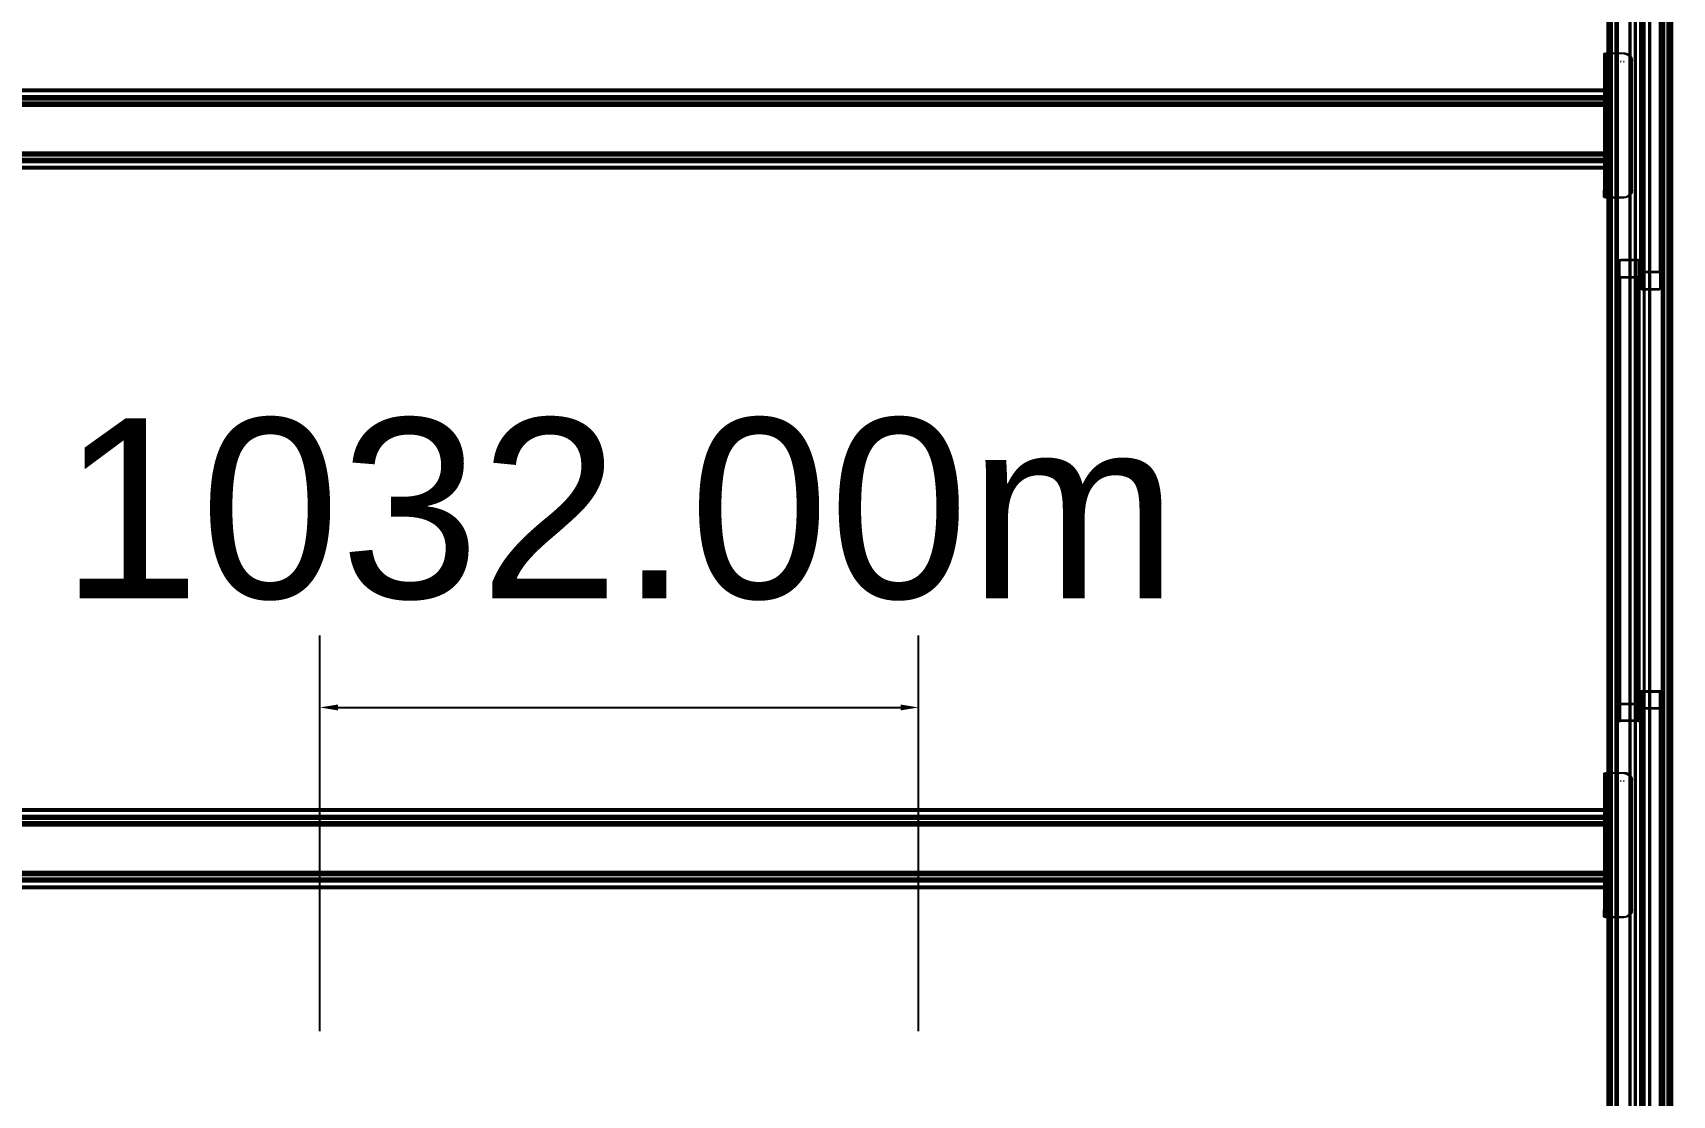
# Model space of a CAD drawing. Header units: inches. Extents: x -13 to 423, y -240 to 292.
# Drawn here: x 14.01 to 36.8, y -191.33 to -176.57 of the extents above; entities that cross this region are included whole.
import ezdxf

# ---------------------------------------------------------------- set-up
doc = ezdxf.new("R2010")
doc.units = ezdxf.units.IN
doc.header["$LTSCALE"] = 15
doc.header["$MEASUREMENT"] = 0
doc.styles.get("Standard").update_dxf_attribs({"font": 'arial.ttf'})
doc.dimstyles.new('SIDE_VIEW_DIMSTYLE', dxfattribs={"dimtxt": 2.5, "dimasz": 2.5, "dimexe": 1, "dimexo": 0.5, "dimgap": 0.5, "dimtad": 1, "dimcen": 2.5, "dimazin": 3, "dimtfac": 1, "dimtmove": 0, "dimatfit": 3})

# ---------------------------------------------------------------- blocks, each defined once
blk = doc.blocks.new('FRONT_VIEW_BLOCK')
at = {"layer": 'OUTLINES', "color": 5}
for p, q in [((3.5896, 4.7451), (3.5896, -0.1549)), ((3.5897, 4.7456), (3.5897, -0.1544)), ((3.5897, -0.1549), (3.5897, 4.7451)), ((3.59, 4.7456), (3.59, -0.1544)), ((3.59, 4.7451), (3.59, -0.1549)), ((3.5902, -0.1544), (3.5902, 4.7456)), ((3.5902, 4.7451), (3.5902, -0.1549)), ((3.5912, 4.7456), (3.5912, -0.1544)), ((3.5912, 4.7451), (3.5912, -0.1549)), ((3.5913, -0.1544), (3.5913, 4.7456)), ((3.5913, 4.7451), (3.5913, -0.1549)), ((3.5914, -0.1544), (3.5914, 4.7456)), ((3.5914, -0.1549), (3.5914, 4.7451)), ((3.5915, 4.7456), (3.5915, -0.1544)), ((3.5915, -0.1549), (3.5915, 4.7451)), ((3.592, -0.1544), (3.592, 4.7456)), ((3.592, -0.1549), (3.592, 4.7451)), ((3.5928, 4.7456), (3.5928, -0.1544)), ((3.5928, -0.1549), (3.5928, 4.7451)), ((3.5959, 4.7456), (3.5959, -0.1544)), ((3.5959, -0.1549), (3.5959, 4.7451)), ((3.6008, -0.1544), (3.6008, 4.7456)), ((3.6008, 4.7451), (3.6008, -0.1549)), ((3.6016, 4.7456), (3.6016, -0.1544)), ((3.6016, 4.7451), (3.6016, -0.1549)), ((3.6021, 4.7456), (3.6021, -0.1544)), ((3.6021, -0.1549), (3.6021, 4.7451)), ((3.6022, 4.7456), (3.6022, -0.1544)), ((3.6022, 4.7451), (3.6022, -0.1549)), ((3.6023, -0.1544), (3.6023, 4.7456)), ((3.6023, 4.7451), (3.6023, -0.1549)), ((3.6024, -0.1544), (3.6024, 4.7456)), ((3.6024, -0.1549), (3.6024, 4.7451)), ((3.6034, -0.1544), (3.6034, 4.7456)), ((3.6034, 4.7451), (3.6034, -0.1549)), ((3.6036, -0.1544), (3.6036, 4.7456)), ((3.6036, -0.1549), (3.6036, 4.7451)), ((3.6039, 4.7456), (3.6039, -0.1544)), ((3.6039, -0.1549), (3.6039, 4.7451)), ((3.604, -0.1549), (3.604, 4.7451)), ((3.6204, 4.7456), (3.6204, -0.1544)), ((3.6204, -0.1549), (3.6204, 4.7451)), ((3.6208, -0.1544), (3.6208, 4.7456)), ((3.6208, 4.7451), (3.6208, -0.1549)), ((3.6216, 4.7456), (3.6216, -0.1544)), ((3.6216, -0.1549), (3.6216, 4.7451)), ((3.6278, 4.7456), (3.6278, -0.1544)), ((3.6278, -0.1549), (3.6278, 4.7451)), ((3.6286, -0.1544), (3.6286, 4.7456)), ((3.6286, 4.7451), (3.6286, -0.1549)), ((3.629, 4.7456), (3.629, -0.1544)), ((3.629, -0.1549), (3.629, 4.7451)), ((3.6401, -0.1544), (3.6401, 4.7456)), ((3.6401, 4.7451), (3.6401, -0.1549)), ((3.6405, 4.7456), (3.6405, -0.1544)), ((3.6405, -0.1549), (3.6405, 4.7451)), ((3.6413, -0.1544), (3.6413, 4.7456)), ((3.6413, 4.7451), (3.6413, -0.1549)), ((3.6475, -0.1544), (3.6475, 4.7456)), ((3.6475, 4.7451), (3.6475, -0.1549)), ((3.6483, 4.7456), (3.6483, -0.1544)), ((3.6483, -0.1549), (3.6483, 4.7451)), ((3.6484, 4.7456), (3.6484, -0.1544)), ((3.6484, -0.1549), (3.6484, 4.7451)), ((3.6488, -0.1544), (3.6488, 4.7456)), ((3.6488, 4.7451), (3.6488, -0.1549)), ((3.6651, -0.1544), (3.6651, 4.7456)), ((3.6653, -0.1544), (3.6653, 4.7456)), ((3.6653, 4.7451), (3.6653, -0.1549)), ((3.6655, -0.1544), (3.6655, 4.7456)), ((3.6655, -0.1549), (3.6655, 4.7451)), ((3.6658, 4.7456), (3.6658, -0.1544)), ((3.6658, -0.1549), (3.6658, 4.7451)), ((3.6667, -0.1544), (3.6667, 4.7456)), ((3.6667, -0.1549), (3.6667, 4.7451)), ((3.6668, 4.7456), (3.6668, -0.1544)), ((3.6668, -0.1549), (3.6668, 4.7451)), ((3.6669, 4.7456), (3.6669, -0.1544)), ((3.6669, 4.7451), (3.6669, -0.1549)), ((3.667, -0.1544), (3.667, 4.7456)), ((3.667, 4.7451), (3.667, -0.1549)), ((3.6675, 4.7456), (3.6675, -0.1544)), ((3.6675, 4.7451), (3.6675, -0.1549)), ((3.6683, 4.7456), (3.6683, -0.1544)), ((3.6683, -0.1549), (3.6683, 4.7451)), ((3.6732, -0.1544), (3.6732, 4.7456)), ((3.6732, 4.7451), (3.6732, -0.1549)), ((3.6764, -0.1544), (3.6764, 4.7456)), ((3.6764, 4.7451), (3.6764, -0.1549)), ((3.6772, -0.1544), (3.6772, 4.7456)), ((3.6772, -0.1549), (3.6772, 4.7451)), ((3.6777, -0.1544), (3.6777, 4.7456)), ((3.6777, 4.7451), (3.6777, -0.1549)), ((3.6778, -0.1544), (3.6778, 4.7456)), ((3.6778, -0.1549), (3.6778, 4.7451)), ((3.6779, 4.7456), (3.6779, -0.1544)), ((3.6779, -0.1549), (3.6779, 4.7451)), ((3.678, 4.7456), (3.678, -0.1544)), ((3.678, 4.7451), (3.678, -0.1549)), ((3.6789, 4.7456), (3.6789, -0.1544)), ((3.6789, -0.1549), (3.6789, 4.7451)), ((3.6791, 4.7456), (3.6791, -0.1544)), ((3.6791, 4.7451), (3.6791, -0.1549)), ((3.6794, -0.1544), (3.6794, 4.7456)), ((3.6794, 4.7451), (3.6794, -0.1549)), ((3.6796, 4.7456), (3.6796, -0.1544)), ((3.6351, 3.0099), (3.6351, 3.6273)), ((3.6361, 3.0108), (3.6361, 3.6281)), ((3.6363, 3.6267), (3.6363, 3.0094)), ((3.6368, 3.6271), (3.6368, 3.0098)), ((3.6375, 3.0111), (3.6375, 3.6284)), ((3.6375, 3.0099), (3.6375, 3.6273)), ((3.6619, 3.6284), (3.6619, 3.0111)), ((3.6619, 3.6273), (3.6619, 3.0099)), ((3.6626, 3.6271), (3.6626, 3.0098)), ((3.6631, 3.6267), (3.6631, 3.0094)), ((3.6633, 3.0108), (3.6633, 3.6281)), ((3.6633, 3.0088), (3.6633, 3.6261)), ((3.6633, 3.0061), (3.6633, 3.6235)), ((3.6643, 3.0099), (3.6643, 3.6273)), ((3.6647, 3.0088), (3.6647, 3.6261)), ((3.6647, 3.6235), (3.6647, 3.0061)), ((3.6351, 2.9874), (3.6351, 3.6047)), ((3.6361, 2.9866), (3.6361, 3.6039)), ((3.6363, 3.6053), (3.6363, 2.988)), ((3.6368, 3.6049), (3.6368, 2.9876)), ((3.6626, 3.6049), (3.6626, 2.9876)), ((3.6631, 3.6053), (3.6631, 2.988)), ((3.6633, 2.9912), (3.6633, 3.6086)), ((3.6633, 3.6059), (3.6633, 2.9886)), ((3.6633, 2.9866), (3.6633, 3.6039)), ((3.6643, 2.9874), (3.6643, 3.6047)), ((3.6647, 2.9912), (3.6647, 3.6086)), ((3.6647, 3.6059), (3.6647, 2.9886)), ((3.5882, 3.3139), (3.5847, 3.3139)), ((3.5847, 3.3139), (3.5847, 3.3129)), ((3.5847, 3.3129), (3.5847, 3.3114)), ((3.5847, 3.3114), (3.5847, 3.3093)), ((3.5882, 3.3093), (3.5847, 3.3093)), ((3.5847, 3.3093), (3.5847, 3.3069)), ((3.5847, 3.3069), (3.5847, 3.3043)), ((3.5847, 3.3043), (3.5847, 3.1243)), ((3.5851, 3.1143), (3.5851, 3.3143)), ((3.5851, 3.3143), (3.5862, 3.3143)), ((3.5862, 3.1143), (3.5862, 3.3143)), ((3.5862, 3.3143), (3.5878, 3.3143)), ((3.5863, 3.3139), (3.5898, 3.3139)), ((3.5863, 3.3129), (3.5863, 3.3139)), ((3.5863, 3.3114), (3.5863, 3.3129)), ((3.5863, 3.3093), (3.5863, 3.3114)), ((3.5863, 3.3093), (3.5898, 3.3093)), ((3.5863, 3.3069), (3.5863, 3.3093)), ((3.5863, 3.3043), (3.5863, 3.3069)), ((3.5863, 3.3043), (3.5863, 3.1243)), ((3.5867, 3.3143), (3.5867, 3.1143)), ((3.5877, 3.3143), (3.5867, 3.3143)), ((3.5877, 3.3143), (3.5877, 3.1143)), ((3.5894, 3.3143), (3.5877, 3.3143)), ((3.5878, 3.1143), (3.5878, 3.3143)), ((3.5878, 3.3143), (3.5899, 3.3143)), ((3.5882, 3.3139), (3.5882, 3.3129)), ((3.5882, 3.3129), (3.5882, 3.3114)), ((3.5882, 3.3114), (3.5882, 3.3093)), ((3.5882, 3.3093), (3.5882, 3.3069)), ((3.5882, 3.3069), (3.5882, 3.3043)), ((3.5882, 3.3043), (3.5882, 3.1243)), ((3.5885, 3.3143), (3.5885, 3.1143)), ((3.5894, 3.3143), (3.5885, 3.3143)), ((3.5894, 3.3143), (3.5894, 3.1143)), ((3.5915, 3.3143), (3.5894, 3.3143)), ((3.5907, 3.3143), (3.5894, 3.3143)), ((3.5898, 3.3129), (3.5898, 3.3139)), ((3.5898, 3.3114), (3.5898, 3.3129)), ((3.5898, 3.3093), (3.5898, 3.3114)), ((3.5898, 3.3069), (3.5898, 3.3093)), ((3.5898, 3.3043), (3.5898, 3.3069)), ((3.5898, 3.1243), (3.5898, 3.3043)), ((3.5899, 3.1143), (3.5899, 3.3143)), ((3.5899, 3.3143), (3.5922, 3.3143)), ((3.5901, 3.1143), (3.5901, 3.3143)), ((3.5901, 3.3143), (3.591, 3.3143)), ((3.5907, 3.3143), (3.5907, 3.1143)), ((3.5922, 3.3143), (3.5907, 3.3143)), ((3.591, 3.1143), (3.591, 3.3143)), ((3.591, 3.3143), (3.5923, 3.3143)), ((3.5915, 3.3143), (3.5915, 3.1143)), ((3.5938, 3.3143), (3.5915, 3.3143)), ((3.6122, 3.3143), (3.5922, 3.3143)), ((3.5923, 3.1143), (3.5923, 3.3143)), ((3.5923, 3.3143), (3.5938, 3.3143)), ((3.6138, 3.3143), (3.5938, 3.3143)), ((3.6122, 3.3143), (3.6148, 3.3139)), ((3.6159, 3.314), (3.6138, 3.3143)), ((3.6138, 3.3143), (3.6164, 3.3139)), ((3.6148, 3.3139), (3.6172, 3.3129)), ((3.618, 3.3134), (3.6159, 3.314)), ((3.6164, 3.3139), (3.6188, 3.3129)), ((3.6172, 3.3129), (3.6193, 3.3114)), ((3.6199, 3.3122), (3.618, 3.3134)), ((3.6188, 3.3129), (3.6209, 3.3114)), ((3.6193, 3.3114), (3.6209, 3.3093)), ((3.6214, 3.3107), (3.6199, 3.3122)), ((3.6209, 3.3114), (3.6224, 3.3093)), ((3.6209, 3.3093), (3.6219, 3.3069)), ((3.6225, 3.3091), (3.6216, 3.3105)), ((3.6219, 3.3069), (3.6222, 3.3043)), ((3.6222, 3.1243), (3.6222, 3.3043)), ((3.6224, 3.3093), (3.6234, 3.3069)), ((3.6232, 3.3076), (3.6225, 3.3091)), ((3.6236, 3.306), (3.6232, 3.3076)), ((3.6234, 3.3069), (3.6238, 3.3043)), ((3.6238, 3.3043), (3.6236, 3.306)), ((3.6238, 3.1243), (3.6238, 3.3043)), ((3.6078, 3.3035), (3.6088, 3.3034)), ((3.6128, 3.3029), (3.6118, 3.3029)), ((3.5847, 3.2643), (-0.4153, 3.2643)), ((3.5847, 3.264), (-0.4153, 3.264)), ((3.5847, 3.2631), (-0.4153, 3.2631)), ((-0.4153, 3.2629), (3.5847, 3.2629)), ((-0.4153, 3.2625), (3.5847, 3.2625)), ((-0.4153, 3.2619), (3.5847, 3.2619)), ((-0.4137, 3.2643), (3.5863, 3.2643)), ((-0.4137, 3.264), (3.5863, 3.264)), ((-0.4137, 3.2631), (3.5863, 3.2631)), ((3.5863, 3.2629), (-0.4137, 3.2629)), ((3.5863, 3.2625), (-0.4137, 3.2625)), ((3.5863, 3.2619), (-0.4137, 3.2619)), ((3.5847, 3.2631), (3.5847, 3.264)), ((3.5847, 3.2619), (3.5847, 3.2631)), ((3.5847, 3.2619), (3.5847, 3.2625)), ((3.5847, 3.2619), (3.5847, 3.2554)), ((3.5863, 3.264), (3.5863, 3.2631)), ((3.5863, 3.2631), (3.5863, 3.2619)), ((3.5863, 3.2625), (3.5863, 3.2619)), ((3.5863, 3.2619), (3.5863, 3.2554)), ((3.5847, 3.2551), (-0.4153, 3.2551)), ((-0.4153, 3.2547), (3.5847, 3.2547)), ((3.5847, 3.2541), (-0.4153, 3.2541)), ((-0.4153, 3.2515), (3.5847, 3.2515)), ((3.5847, 3.2509), (-0.4153, 3.2509)), ((-0.4153, 3.2506), (3.5847, 3.2506)), ((-0.4153, 3.2461), (3.5847, 3.2461)), ((3.5847, 3.2458), (-0.4153, 3.2458)), ((-0.4153, 3.2451), (3.5847, 3.2451)), ((3.5847, 3.2426), (-0.4153, 3.2426)), ((-0.4153, 3.242), (3.5847, 3.242)), ((-0.4153, 3.2419), (3.5847, 3.2419)), ((3.5847, 3.2416), (-0.4153, 3.2416)), ((-0.4137, 3.2551), (3.5863, 3.2551)), ((3.5863, 3.2547), (-0.4137, 3.2547)), ((-0.4137, 3.2541), (3.5863, 3.2541)), ((3.5863, 3.2515), (-0.4137, 3.2515)), ((-0.4137, 3.2509), (3.5863, 3.2509)), ((3.5863, 3.2506), (-0.4137, 3.2506)), ((3.5863, 3.2461), (-0.4137, 3.2461)), ((-0.4137, 3.2458), (3.5863, 3.2458)), ((3.5863, 3.2451), (-0.4137, 3.2451)), ((-0.4137, 3.2426), (3.5863, 3.2426)), ((3.5863, 3.242), (-0.4137, 3.242)), ((3.5863, 3.2419), (-0.4137, 3.2419)), ((-0.4137, 3.2416), (3.5863, 3.2416)), ((3.5847, 3.2547), (3.5847, 3.2554)), ((3.5847, 3.2541), (3.5847, 3.2547)), ((3.5847, 3.2545), (3.5847, 3.2521)), ((3.5847, 3.2536), (3.5847, 3.2541)), ((3.5847, 3.2536), (3.5847, 3.2511)), ((3.5847, 3.2515), (3.5847, 3.2521)), ((3.5847, 3.2509), (3.5847, 3.2515)), ((3.5847, 3.2502), (3.5847, 3.2509)), ((3.5847, 3.2502), (3.5847, 3.2465)), ((3.5847, 3.2465), (3.5847, 3.2458)), ((3.5847, 3.2458), (3.5847, 3.2451)), ((3.5847, 3.2455), (3.5847, 3.2431)), ((3.5847, 3.2422), (3.5847, 3.2446)), ((3.5847, 3.2431), (3.5847, 3.2426)), ((3.5847, 3.2426), (3.5847, 3.242)), ((3.5847, 3.242), (3.5847, 3.2413)), ((3.5847, 3.2413), (3.5847, 3.1773)), ((3.5863, 3.2554), (3.5863, 3.2547)), ((3.5863, 3.2547), (3.5863, 3.2541)), ((3.5863, 3.2545), (3.5863, 3.2521)), ((3.5863, 3.2541), (3.5863, 3.2536)), ((3.5863, 3.2511), (3.5863, 3.2536)), ((3.5863, 3.2521), (3.5863, 3.2515)), ((3.5863, 3.2515), (3.5863, 3.2509)), ((3.5863, 3.2509), (3.5863, 3.2502)), ((3.5863, 3.2502), (3.5863, 3.2465)), ((3.5863, 3.2458), (3.5863, 3.2465)), ((3.5863, 3.2451), (3.5863, 3.2458)), ((3.5863, 3.2455), (3.5863, 3.2431)), ((3.5863, 3.2446), (3.5863, 3.2422)), ((3.5863, 3.2426), (3.5863, 3.2431)), ((3.5863, 3.242), (3.5863, 3.2426)), ((3.5863, 3.2413), (3.5863, 3.242)), ((3.5863, 3.2413), (3.5863, 3.1773)), ((3.5847, 3.1769), (-0.4153, 3.1769)), ((-0.4153, 3.1766), (3.5847, 3.1766)), ((3.5847, 3.176), (-0.4153, 3.176)), ((3.5847, 3.1734), (-0.4153, 3.1734)), ((-0.4153, 3.1728), (3.5847, 3.1728)), ((3.5847, 3.1724), (-0.4153, 3.1724)), ((-0.4153, 3.168), (3.5847, 3.168)), ((3.5847, 3.1677), (-0.4153, 3.1677)), ((-0.4137, 3.1769), (3.5863, 3.1769)), ((3.5863, 3.1766), (-0.4137, 3.1766)), ((-0.4137, 3.176), (3.5863, 3.176)), ((-0.4137, 3.1734), (3.5863, 3.1734)), ((3.5863, 3.1728), (-0.4137, 3.1728)), ((-0.4137, 3.1724), (3.5863, 3.1724)), ((3.5863, 3.168), (-0.4137, 3.168)), ((-0.4137, 3.1677), (3.5863, 3.1677)), ((3.5847, 3.1766), (3.5847, 3.1773)), ((3.5847, 3.176), (3.5847, 3.1766)), ((3.5847, 3.1764), (3.5847, 3.1739)), ((3.5847, 3.1754), (3.5847, 3.176)), ((3.5847, 3.1754), (3.5847, 3.173)), ((3.5847, 3.1739), (3.5847, 3.1734)), ((3.5847, 3.1734), (3.5847, 3.1728)), ((3.5847, 3.1728), (3.5847, 3.1721)), ((3.5847, 3.1721), (3.5847, 3.1683)), ((3.5847, 3.1683), (3.5847, 3.1677)), ((3.5847, 3.1677), (3.5847, 3.167)), ((3.5847, 3.1674), (3.5847, 3.165)), ((3.5863, 3.1773), (3.5863, 3.1766)), ((3.5863, 3.1766), (3.5863, 3.176)), ((3.5863, 3.1764), (3.5863, 3.1739)), ((3.5863, 3.176), (3.5863, 3.1754)), ((3.5863, 3.173), (3.5863, 3.1754)), ((3.5863, 3.1734), (3.5863, 3.1739)), ((3.5863, 3.1728), (3.5863, 3.1734)), ((3.5863, 3.1721), (3.5863, 3.1728)), ((3.5863, 3.1721), (3.5863, 3.1683)), ((3.5863, 3.1677), (3.5863, 3.1683)), ((3.5863, 3.167), (3.5863, 3.1677)), ((3.5863, 3.1674), (3.5863, 3.165)), ((-0.4153, 3.167), (3.5847, 3.167)), ((-0.4153, 3.1645), (3.5847, 3.1645)), ((3.5847, 3.1639), (-0.4153, 3.1639)), ((3.5847, 3.1638), (-0.4153, 3.1638)), ((-0.4153, 3.1635), (3.5847, 3.1635)), ((3.5847, 3.1567), (-0.4153, 3.1567)), ((3.5847, 3.1561), (-0.4153, 3.1561)), ((3.5847, 3.1556), (-0.4153, 3.1556)), ((-0.4153, 3.1555), (3.5847, 3.1555)), ((-0.4153, 3.1546), (3.5847, 3.1546)), ((3.5863, 3.167), (-0.4137, 3.167)), ((3.5863, 3.1645), (-0.4137, 3.1645)), ((-0.4137, 3.1639), (3.5863, 3.1639)), ((-0.4137, 3.1638), (3.5863, 3.1638)), ((3.5863, 3.1635), (-0.4137, 3.1635)), ((-0.4137, 3.1567), (3.5863, 3.1567)), ((-0.4137, 3.1561), (3.5863, 3.1561)), ((-0.4137, 3.1556), (3.5863, 3.1556)), ((3.5863, 3.1555), (-0.4137, 3.1555)), ((3.5863, 3.1546), (-0.4137, 3.1546)), ((3.5847, 3.1641), (3.5847, 3.1665)), ((3.5847, 3.1645), (3.5847, 3.165)), ((3.5847, 3.1639), (3.5847, 3.1645)), ((3.5847, 3.1632), (3.5847, 3.1639)), ((3.5847, 3.1632), (3.5847, 3.1567)), ((3.5847, 3.1567), (3.5847, 3.1555)), ((3.5847, 3.1567), (3.5847, 3.1561)), ((3.5847, 3.1555), (3.5847, 3.1546)), ((3.5863, 3.1665), (3.5863, 3.1641)), ((3.5863, 3.165), (3.5863, 3.1645)), ((3.5863, 3.1645), (3.5863, 3.1639)), ((3.5863, 3.1639), (3.5863, 3.1632)), ((3.5863, 3.1632), (3.5863, 3.1567)), ((3.5863, 3.1555), (3.5863, 3.1567)), ((3.5863, 3.1561), (3.5863, 3.1567)), ((3.5863, 3.1546), (3.5863, 3.1555)), ((3.5847, 3.1217), (3.5847, 3.1243)), ((3.5863, 3.1243), (3.5863, 3.1217)), ((3.5882, 3.1243), (3.5882, 3.1217)), ((3.5898, 3.1217), (3.5898, 3.1243)), ((3.6219, 3.1217), (3.6222, 3.1243)), ((3.6238, 3.1243), (3.6234, 3.1217)), ((3.5847, 3.1193), (3.5847, 3.1217)), ((3.5847, 3.1193), (3.5882, 3.1193)), ((3.5847, 3.1172), (3.5847, 3.1193)), ((3.5847, 3.1156), (3.5847, 3.1172)), ((3.5847, 3.1146), (3.5847, 3.1156)), ((3.5847, 3.1146), (3.5882, 3.1146)), ((3.5862, 3.1143), (3.5851, 3.1143)), ((3.5878, 3.1143), (3.5862, 3.1143)), ((3.5863, 3.1217), (3.5863, 3.1193)), ((3.5898, 3.1193), (3.5863, 3.1193)), ((3.5863, 3.1193), (3.5863, 3.1172)), ((3.5863, 3.1172), (3.5863, 3.1156)), ((3.5863, 3.1156), (3.5863, 3.1146)), ((3.5898, 3.1146), (3.5863, 3.1146)), ((3.5867, 3.1143), (3.5877, 3.1143)), ((3.5877, 3.1143), (3.5894, 3.1143)), ((3.5899, 3.1143), (3.5878, 3.1143)), ((3.5882, 3.1217), (3.5882, 3.1193)), ((3.5882, 3.1193), (3.5882, 3.1172)), ((3.5882, 3.1172), (3.5882, 3.1156)), ((3.5882, 3.1156), (3.5882, 3.1146)), ((3.5885, 3.1143), (3.5894, 3.1143)), ((3.5894, 3.1143), (3.5915, 3.1143)), ((3.5894, 3.1143), (3.5907, 3.1143)), ((3.5898, 3.1193), (3.5898, 3.1217)), ((3.5898, 3.1172), (3.5898, 3.1193)), ((3.5898, 3.1156), (3.5898, 3.1172)), ((3.5898, 3.1146), (3.5898, 3.1156)), ((3.5922, 3.1143), (3.5899, 3.1143)), ((3.591, 3.1143), (3.5901, 3.1143)), ((3.5907, 3.1143), (3.5922, 3.1143)), ((3.5923, 3.1143), (3.591, 3.1143)), ((3.5915, 3.1143), (3.5938, 3.1143)), ((3.5922, 3.1143), (3.6122, 3.1143)), ((3.5938, 3.1143), (3.5923, 3.1143)), ((3.6138, 3.1143), (3.5938, 3.1143)), ((3.6122, 3.1143), (3.6148, 3.1146)), ((3.6164, 3.1146), (3.6138, 3.1143)), ((3.6148, 3.1146), (3.6172, 3.1156)), ((3.6188, 3.1156), (3.6164, 3.1146)), ((3.6172, 3.1156), (3.6193, 3.1172)), ((3.6209, 3.1172), (3.6188, 3.1156)), ((3.6193, 3.1172), (3.6209, 3.1193)), ((3.6209, 3.1193), (3.6219, 3.1217)), ((3.6224, 3.1193), (3.6209, 3.1172)), ((3.6234, 3.1217), (3.6224, 3.1193)), ((3.6047, 3.0255), (3.6051, 3.0266)), ((3.6047, 3.0255), (3.6047, 3.0228)), ((3.6047, 2.4088), (3.6047, 3.0255)), ((3.6047, 3.0228), (3.6047, 2.4061)), ((3.6061, 3.0228), (3.6047, 3.0228)), ((3.6047, 3.0079), (3.6047, 3.0053)), ((3.6047, 2.3912), (3.6047, 3.0079)), ((3.6047, 3.0079), (3.6061, 3.0079)), ((3.6051, 3.0266), (3.6061, 3.0275)), ((3.6051, 3.0266), (3.6051, 2.41)), ((3.6061, 3.0275), (3.6075, 3.0278)), ((3.6061, 3.0275), (3.6061, 2.4108)), ((3.6061, 3.0255), (3.6063, 3.0261)), ((3.6061, 2.4088), (3.6061, 3.0255)), ((3.6061, 3.0255), (3.6061, 3.0228)), ((3.6061, 3.0228), (3.6061, 2.4061)), ((3.6061, 3.0079), (3.6061, 3.0053)), ((3.6061, 3.0079), (3.6061, 2.3912)), ((3.6063, 3.0261), (3.6068, 3.0265)), ((3.6063, 2.4094), (3.6063, 3.0261)), ((3.6068, 3.0265), (3.6075, 3.0266)), ((3.6068, 2.4098), (3.6068, 3.0265)), ((3.6319, 3.0278), (3.6075, 3.0278)), ((3.6319, 3.0266), (3.6075, 3.0266)), ((3.6319, 3.0278), (3.6333, 3.0275)), ((3.6319, 3.0266), (3.6326, 3.0265)), ((3.6326, 2.4098), (3.6326, 3.0265)), ((3.6326, 3.0265), (3.6331, 3.0261)), ((3.6331, 2.4094), (3.6331, 3.0261)), ((3.6331, 3.0261), (3.6333, 3.0255)), ((3.6333, 3.0275), (3.6343, 3.0266)), ((3.6333, 3.0275), (3.6333, 2.4108)), ((3.6333, 3.0053), (3.6333, 3.0255)), ((3.6333, 3.0124), (3.6347, 3.0124)), ((3.6333, 3.0115), (3.6333, 3.0124)), ((3.6333, 3.0124), (3.6333, 3.0108)), ((3.6333, 3.0115), (3.6347, 3.0115)), ((3.6333, 3.0085), (3.6333, 3.0115)), ((3.6333, 3.0108), (3.6347, 3.0108)), ((3.6333, 3.0108), (3.6333, 3.0074)), ((3.6347, 3.0085), (3.6333, 3.0085)), ((3.6333, 3.0047), (3.6333, 3.0085)), ((3.6343, 3.0266), (3.6347, 3.0255)), ((3.6343, 3.0266), (3.6343, 2.41)), ((3.6347, 3.0053), (3.6347, 3.0255)), ((3.6361, 3.0124), (3.6347, 3.0124)), ((3.6347, 3.0124), (3.6347, 3.0103)), ((3.6347, 3.0124), (3.6347, 3.0115)), ((3.6347, 3.0108), (3.6347, 3.0124)), ((3.6361, 3.012), (3.6347, 3.012)), ((3.6347, 3.0093), (3.6347, 3.012)), ((3.6347, 3.0115), (3.6347, 3.0085)), ((3.6347, 3.0074), (3.6347, 3.0108)), ((3.6361, 3.0103), (3.6347, 3.0103)), ((3.6347, 3.0103), (3.6347, 3.0067)), ((3.6347, 3.0088), (3.6351, 3.0099)), ((3.6361, 3.0093), (3.6347, 3.0093)), ((3.6347, 3.0056), (3.6347, 3.0093)), ((3.6347, 3.0088), (3.6347, 2.9886)), ((3.6347, 3.0085), (3.6347, 3.0047)), ((3.6351, 3.0099), (3.6361, 3.0108)), ((3.6361, 3.0103), (3.6361, 3.0124)), ((3.6361, 3.012), (3.6361, 3.0093)), ((3.6361, 3.0108), (3.6375, 3.0111)), ((3.6361, 3.0067), (3.6361, 3.0103)), ((3.6361, 3.0088), (3.6363, 3.0094)), ((3.6361, 3.0093), (3.6361, 3.0056)), ((3.6361, 3.0088), (3.6361, 2.9886)), ((3.6363, 3.0094), (3.6368, 3.0098)), ((3.6368, 3.0098), (3.6375, 3.0099)), ((3.6619, 3.0111), (3.6375, 3.0111)), ((3.6619, 3.0099), (3.6375, 3.0099)), ((3.6619, 3.0111), (3.6633, 3.0108)), ((3.6619, 3.0099), (3.6626, 3.0098)), ((3.6626, 3.0098), (3.6631, 3.0094)), ((3.6631, 3.0094), (3.6633, 3.0088)), ((3.6633, 3.0108), (3.6643, 3.0099)), ((3.6633, 3.0061), (3.6633, 3.0088)), ((3.6643, 3.0099), (3.6647, 3.0088)), ((3.6647, 3.0061), (3.6647, 3.0088)), ((3.6047, 3.0053), (3.6047, 2.3886)), ((3.6051, 3.0041), (3.6047, 3.0053)), ((3.6051, 3.0041), (3.6051, 2.3874)), ((3.6061, 3.0032), (3.6051, 3.0041)), ((3.6063, 3.0047), (3.6061, 3.0053)), ((3.6061, 3.0053), (3.6061, 2.3886)), ((3.6061, 3.0032), (3.6061, 2.3866)), ((3.6075, 3.0029), (3.6061, 3.0032)), ((3.6063, 2.388), (3.6063, 3.0047)), ((3.6068, 3.0042), (3.6063, 3.0047)), ((3.6068, 2.3876), (3.6068, 3.0042)), ((3.6075, 3.0041), (3.6068, 3.0042)), ((3.6075, 2.3874), (3.6075, 3.0041)), ((3.6075, 3.0041), (3.6319, 3.0041)), ((3.6075, 2.3863), (3.6075, 3.0029)), ((3.6075, 3.0029), (3.6319, 3.0029)), ((3.6326, 3.0042), (3.6319, 3.0041)), ((3.6319, 3.0041), (3.6319, 2.3874)), ((3.6333, 3.0032), (3.6319, 3.0029)), ((3.6319, 3.0029), (3.6319, 2.3863)), ((3.6331, 3.0047), (3.6326, 3.0042)), ((3.6326, 2.3876), (3.6326, 3.0042)), ((3.6333, 3.0053), (3.6331, 3.0047)), ((3.6331, 2.388), (3.6331, 3.0047)), ((3.6333, 3.0074), (3.6347, 3.0074)), ((3.6333, 3.0074), (3.6333, 3.0037)), ((3.6333, 3.0047), (3.6347, 3.0047)), ((3.6333, 3.002), (3.6333, 3.0047)), ((3.6343, 3.0041), (3.6333, 3.0032)), ((3.6333, 3.0037), (3.6347, 3.0037)), ((3.6333, 3.0037), (3.6333, 3.0016)), ((3.6333, 3.0032), (3.6333, 2.3866)), ((3.6333, 3.002), (3.6347, 3.002)), ((3.6333, 3.0016), (3.6347, 3.0016)), ((3.6347, 3.0053), (3.6343, 3.0041)), ((3.6343, 3.0041), (3.6343, 2.3874)), ((3.6347, 3.0037), (3.6347, 3.0074)), ((3.6361, 3.0067), (3.6347, 3.0067)), ((3.6347, 3.0067), (3.6347, 3.0033)), ((3.6347, 3.0056), (3.6361, 3.0056)), ((3.6347, 3.0025), (3.6347, 3.0056)), ((3.6347, 3.0047), (3.6347, 3.002)), ((3.6347, 3.0016), (3.6347, 3.0037)), ((3.6361, 3.0033), (3.6347, 3.0033)), ((3.6347, 3.0033), (3.6347, 3.0016)), ((3.6361, 3.0025), (3.6347, 3.0025)), ((3.6347, 3.0016), (3.6347, 3.0025)), ((3.6361, 3.0016), (3.6347, 3.0016)), ((3.6351, 2.9874), (3.6347, 2.9886)), ((3.6361, 2.9866), (3.6351, 2.9874)), ((3.6361, 3.0033), (3.6361, 3.0067)), ((3.6361, 3.0056), (3.6361, 3.0025)), ((3.6361, 3.0016), (3.6361, 3.0033)), ((3.6361, 3.0025), (3.6361, 3.0016)), ((3.6363, 2.988), (3.6361, 2.9886)), ((3.6375, 2.9863), (3.6361, 2.9866)), ((3.6368, 2.9876), (3.6363, 2.988)), ((3.6375, 2.9874), (3.6368, 2.9876)), ((3.6375, 2.9874), (3.6619, 2.9874)), ((3.6375, 2.9863), (3.6619, 2.9863)), ((3.6626, 2.9876), (3.6619, 2.9874)), ((3.6633, 2.9866), (3.6619, 2.9863)), ((3.6631, 2.988), (3.6626, 2.9876)), ((3.6633, 2.9886), (3.6631, 2.988)), ((3.6647, 3.0061), (3.6633, 3.0061)), ((3.6633, 2.9912), (3.6647, 2.9912)), ((3.6633, 2.9886), (3.6633, 2.9912)), ((3.6643, 2.9874), (3.6633, 2.9866)), ((3.6647, 2.9886), (3.6643, 2.9874)), ((3.6647, 2.9886), (3.6647, 2.9912)), ((3.6351, 2.4273), (3.6347, 2.4261)), ((3.6347, 2.4059), (3.6347, 2.4261)), ((3.6361, 2.4281), (3.6351, 2.4273)), ((3.6351, 1.8099), (3.6351, 2.4273)), ((3.6375, 2.4284), (3.6361, 2.4281)), ((3.6361, 1.8108), (3.6361, 2.4281)), ((3.6363, 2.4267), (3.6361, 2.4261)), ((3.6361, 2.4059), (3.6361, 2.4261)), ((3.6368, 2.4271), (3.6363, 2.4267)), ((3.6363, 2.4267), (3.6363, 1.8094)), ((3.6375, 2.4273), (3.6368, 2.4271)), ((3.6368, 2.4271), (3.6368, 1.8098)), ((3.6375, 2.4284), (3.6619, 2.4284)), ((3.6375, 1.8111), (3.6375, 2.4284)), ((3.6375, 2.4273), (3.6619, 2.4273)), ((3.6375, 1.8099), (3.6375, 2.4273)), ((3.6633, 2.4281), (3.6619, 2.4284)), ((3.6619, 2.4284), (3.6619, 1.8111)), ((3.6626, 2.4271), (3.6619, 2.4273)), ((3.6619, 2.4273), (3.6619, 1.8099)), ((3.6626, 2.4271), (3.6626, 1.8098)), ((3.6631, 2.4267), (3.6626, 2.4271)), ((3.6631, 2.4267), (3.6631, 1.8094)), ((3.6633, 2.4261), (3.6631, 2.4267)), ((3.6643, 2.4273), (3.6633, 2.4281)), ((3.6633, 1.8108), (3.6633, 2.4281)), ((3.6633, 1.8088), (3.6633, 2.4261)), ((3.6633, 2.4261), (3.6633, 2.4235)), ((3.6633, 2.4235), (3.6647, 2.4235)), ((3.6633, 1.8061), (3.6633, 2.4235)), ((3.6647, 2.4261), (3.6643, 2.4273)), ((3.6643, 1.8099), (3.6643, 2.4273)), ((3.6647, 2.4235), (3.6647, 2.4261)), ((3.6647, 1.8088), (3.6647, 2.4261)), ((3.6647, 2.4235), (3.6647, 1.8061)), ((3.6051, 2.41), (3.6047, 2.4088)), ((3.6047, 2.4061), (3.6047, 2.4088)), ((3.6047, 2.4061), (3.6061, 2.4061)), ((3.6061, 2.4108), (3.6051, 2.41)), ((3.6075, 2.4111), (3.6061, 2.4108)), ((3.6063, 2.4094), (3.6061, 2.4088)), ((3.6061, 2.4061), (3.6061, 2.4088)), ((3.6068, 2.4098), (3.6063, 2.4094)), ((3.6075, 2.41), (3.6068, 2.4098)), ((3.6075, 2.4111), (3.6319, 2.4111)), ((3.6075, 2.41), (3.6319, 2.41)), ((3.6333, 2.4108), (3.6319, 2.4111)), ((3.6326, 2.4098), (3.6319, 2.41)), ((3.6331, 2.4094), (3.6326, 2.4098)), ((3.6333, 2.4088), (3.6331, 2.4094)), ((3.6333, 2.4125), (3.6347, 2.4125)), ((3.6333, 2.4116), (3.6333, 2.4125)), ((3.6333, 2.4125), (3.6333, 2.4109)), ((3.6333, 2.4116), (3.6347, 2.4116)), ((3.6333, 2.4086), (3.6333, 2.4116)), ((3.6333, 2.4109), (3.6347, 2.4109)), ((3.6333, 2.4109), (3.6333, 2.4075)), ((3.6343, 2.41), (3.6333, 2.4108)), ((3.6333, 2.4088), (3.6333, 2.3886)), ((3.6347, 2.4086), (3.6333, 2.4086)), ((3.6333, 2.4048), (3.6333, 2.4086)), ((3.6333, 2.4075), (3.6347, 2.4075)), ((3.6333, 2.4075), (3.6333, 2.4038)), ((3.6333, 2.4048), (3.6347, 2.4048)), ((3.6333, 2.4021), (3.6333, 2.4048)), ((3.6333, 2.4038), (3.6347, 2.4038)), ((3.6333, 2.4038), (3.6333, 2.4017)), ((3.6333, 2.4021), (3.6347, 2.4021)), ((3.6333, 2.4017), (3.6347, 2.4017)), ((3.6347, 2.4088), (3.6343, 2.41)), ((3.6361, 2.4129), (3.6347, 2.4129)), ((3.6347, 2.4129), (3.6347, 2.4108)), ((3.6361, 2.4126), (3.6347, 2.4126)), ((3.6347, 2.4099), (3.6347, 2.4126)), ((3.6347, 2.4109), (3.6347, 2.4125)), ((3.6347, 2.4125), (3.6347, 2.4116)), ((3.6347, 2.4116), (3.6347, 2.4086)), ((3.6347, 2.4075), (3.6347, 2.4109)), ((3.6361, 2.4108), (3.6347, 2.4108)), ((3.6347, 2.4108), (3.6347, 2.4072)), ((3.6361, 2.4099), (3.6347, 2.4099)), ((3.6347, 2.4061), (3.6347, 2.4099)), ((3.6347, 2.4088), (3.6347, 2.3886)), ((3.6347, 2.4086), (3.6347, 2.4048)), ((3.6347, 2.4038), (3.6347, 2.4075)), ((3.6361, 2.4072), (3.6347, 2.4072)), ((3.6347, 2.4072), (3.6347, 2.4038)), ((3.6347, 2.4061), (3.6361, 2.4061)), ((3.6347, 2.4031), (3.6347, 2.4061)), ((3.6347, 2.4059), (3.6351, 2.4047)), ((3.6347, 2.4048), (3.6347, 2.4021)), ((3.6361, 2.4038), (3.6347, 2.4038)), ((3.6347, 2.4038), (3.6347, 2.4021)), ((3.6347, 2.4017), (3.6347, 2.4038)), ((3.6361, 2.4031), (3.6347, 2.4031)), ((3.6347, 2.4021), (3.6347, 2.4031)), ((3.6361, 2.4021), (3.6347, 2.4021)), ((3.6351, 1.7874), (3.6351, 2.4047)), ((3.6351, 2.4047), (3.6361, 2.4039)), ((3.6361, 2.4108), (3.6361, 2.4129)), ((3.6361, 2.4126), (3.6361, 2.4099)), ((3.6361, 2.4072), (3.6361, 2.4108)), ((3.6361, 2.4099), (3.6361, 2.4061)), ((3.6361, 2.4038), (3.6361, 2.4072)), ((3.6361, 2.4061), (3.6361, 2.4031)), ((3.6361, 2.4059), (3.6363, 2.4053)), ((3.6361, 1.7866), (3.6361, 2.4039)), ((3.6361, 2.4039), (3.6375, 2.4036)), ((3.6361, 2.4021), (3.6361, 2.4038)), ((3.6361, 2.4031), (3.6361, 2.4021)), ((3.6363, 2.4053), (3.6363, 1.788)), ((3.6363, 2.4053), (3.6368, 2.4049)), ((3.6368, 2.4049), (3.6368, 1.7876)), ((3.6368, 2.4049), (3.6375, 2.4047)), ((3.6619, 2.4047), (3.6375, 2.4047)), ((3.6619, 2.4036), (3.6375, 2.4036)), ((3.6619, 2.4047), (3.6626, 2.4049)), ((3.6619, 2.4036), (3.6633, 2.4039)), ((3.6626, 2.4049), (3.6631, 2.4053)), ((3.6626, 2.4049), (3.6626, 1.7876)), ((3.6631, 2.4053), (3.6633, 2.4059)), ((3.6631, 2.4053), (3.6631, 1.788)), ((3.6647, 2.4086), (3.6633, 2.4086)), ((3.6633, 2.4086), (3.6633, 2.4059)), ((3.6633, 1.7912), (3.6633, 2.4086)), ((3.6633, 2.4059), (3.6633, 1.7886)), ((3.6633, 2.4039), (3.6643, 2.4047)), ((3.6633, 1.7866), (3.6633, 2.4039)), ((3.6643, 2.4047), (3.6647, 2.4059)), ((3.6643, 1.7874), (3.6643, 2.4047)), ((3.6647, 2.4086), (3.6647, 2.4059)), ((3.6647, 1.7912), (3.6647, 2.4086)), ((3.6647, 2.4059), (3.6647, 1.7886)), ((3.6047, 2.3912), (3.6047, 2.3886)), ((3.6061, 2.3912), (3.6047, 2.3912)), ((3.6047, 2.3886), (3.6051, 2.3874)), ((3.6051, 2.3874), (3.6061, 2.3866)), ((3.6061, 2.3886), (3.6061, 2.3912)), ((3.6061, 2.3886), (3.6063, 2.388)), ((3.6061, 2.3866), (3.6075, 2.3863)), ((3.6063, 2.388), (3.6068, 2.3876)), ((3.6068, 2.3876), (3.6075, 2.3874)), ((3.6319, 2.3874), (3.6075, 2.3874)), ((3.6319, 2.3863), (3.6075, 2.3863)), ((3.6319, 2.3874), (3.6326, 2.3876)), ((3.6319, 2.3863), (3.6333, 2.3866)), ((3.6326, 2.3876), (3.6331, 2.388)), ((3.6331, 2.388), (3.6333, 2.3886)), ((3.6333, 2.3866), (3.6343, 2.3874)), ((3.6343, 2.3874), (3.6347, 2.3886)), ((3.5882, 2.3139), (3.5847, 2.3139)), ((3.5847, 2.3139), (3.5847, 2.3129)), ((3.5847, 2.3129), (3.5847, 2.3114)), ((3.5847, 2.3114), (3.5847, 2.3093)), ((3.5882, 2.3093), (3.5847, 2.3093)), ((3.5847, 2.3093), (3.5847, 2.3069)), ((3.5847, 2.3069), (3.5847, 2.3043)), ((3.5847, 2.3043), (3.5847, 2.1243)), ((3.5851, 2.1143), (3.5851, 2.3143)), ((3.5851, 2.3143), (3.5862, 2.3143)), ((3.5862, 2.1143), (3.5862, 2.3143)), ((3.5862, 2.3143), (3.5878, 2.3143)), ((3.5863, 2.3139), (3.5898, 2.3139)), ((3.5863, 2.3129), (3.5863, 2.3139)), ((3.5863, 2.3114), (3.5863, 2.3129)), ((3.5863, 2.3093), (3.5863, 2.3114)), ((3.5863, 2.3093), (3.5898, 2.3093)), ((3.5863, 2.3069), (3.5863, 2.3093)), ((3.5863, 2.3043), (3.5863, 2.3069)), ((3.5863, 2.3043), (3.5863, 2.1243)), ((3.5867, 2.3143), (3.5867, 2.1143)), ((3.5877, 2.3143), (3.5867, 2.3143)), ((3.5877, 2.3143), (3.5877, 2.1143)), ((3.5894, 2.3143), (3.5877, 2.3143)), ((3.5878, 2.1143), (3.5878, 2.3143)), ((3.5878, 2.3143), (3.5899, 2.3143)), ((3.5882, 2.3139), (3.5882, 2.3129)), ((3.5882, 2.3129), (3.5882, 2.3114)), ((3.5882, 2.3114), (3.5882, 2.3093)), ((3.5882, 2.3093), (3.5882, 2.3069)), ((3.5882, 2.3069), (3.5882, 2.3043)), ((3.5882, 2.3043), (3.5882, 2.1243)), ((3.5885, 2.3143), (3.5885, 2.1143)), ((3.5894, 2.3143), (3.5885, 2.3143)), ((3.5894, 2.3143), (3.5894, 2.1143)), ((3.5915, 2.3143), (3.5894, 2.3143)), ((3.5907, 2.3143), (3.5894, 2.3143)), ((3.5898, 2.3129), (3.5898, 2.3139)), ((3.5898, 2.3114), (3.5898, 2.3129)), ((3.5898, 2.3093), (3.5898, 2.3114)), ((3.5898, 2.3069), (3.5898, 2.3093)), ((3.5898, 2.3043), (3.5898, 2.3069)), ((3.5898, 2.1243), (3.5898, 2.3043)), ((3.5899, 2.1143), (3.5899, 2.3143)), ((3.5899, 2.3143), (3.5922, 2.3143)), ((3.5901, 2.1143), (3.5901, 2.3143)), ((3.5901, 2.3143), (3.591, 2.3143)), ((3.5907, 2.3143), (3.5907, 2.1143)), ((3.5922, 2.3143), (3.5907, 2.3143)), ((3.591, 2.1143), (3.591, 2.3143)), ((3.591, 2.3143), (3.5923, 2.3143)), ((3.5915, 2.3143), (3.5915, 2.1143)), ((3.5938, 2.3143), (3.5915, 2.3143)), ((3.6122, 2.3143), (3.5922, 2.3143)), ((3.5923, 2.1143), (3.5923, 2.3143)), ((3.5923, 2.3143), (3.5938, 2.3143)), ((3.6138, 2.3143), (3.5938, 2.3143)), ((3.6078, 2.3035), (3.6088, 2.3034)), ((3.6128, 2.3029), (3.6118, 2.3029)), ((3.6122, 2.3143), (3.6148, 2.3139)), ((3.6159, 2.314), (3.6138, 2.3143)), ((3.6138, 2.3143), (3.6164, 2.3139)), ((3.6148, 2.3139), (3.6172, 2.3129)), ((3.618, 2.3134), (3.6159, 2.314)), ((3.6164, 2.3139), (3.6188, 2.3129)), ((3.6172, 2.3129), (3.6193, 2.3114)), ((3.6199, 2.3122), (3.618, 2.3134)), ((3.6188, 2.3129), (3.6209, 2.3114)), ((3.6193, 2.3114), (3.6209, 2.3093)), ((3.6214, 2.3107), (3.6199, 2.3122)), ((3.6209, 2.3114), (3.6224, 2.3093)), ((3.6209, 2.3093), (3.6219, 2.3069)), ((3.6225, 2.3091), (3.6216, 2.3105)), ((3.6219, 2.3069), (3.6222, 2.3043)), ((3.6222, 2.1243), (3.6222, 2.3043)), ((3.6224, 2.3093), (3.6234, 2.3069)), ((3.6232, 2.3076), (3.6225, 2.3091)), ((3.6236, 2.306), (3.6232, 2.3076)), ((3.6234, 2.3069), (3.6238, 2.3043)), ((3.6238, 2.3043), (3.6236, 2.306)), ((3.6238, 2.1243), (3.6238, 2.3043)), ((3.5847, 2.2643), (-0.4153, 2.2643)), ((3.5847, 2.264), (-0.4153, 2.264)), ((3.5847, 2.2631), (-0.4153, 2.2631)), ((-0.4153, 2.2629), (3.5847, 2.2629)), ((-0.4153, 2.2625), (3.5847, 2.2625)), ((-0.4153, 2.2619), (3.5847, 2.2619)), ((-0.4137, 2.2643), (3.5863, 2.2643)), ((-0.4137, 2.264), (3.5863, 2.264)), ((-0.4137, 2.2631), (3.5863, 2.2631)), ((3.5863, 2.2629), (-0.4137, 2.2629)), ((3.5863, 2.2625), (-0.4137, 2.2625)), ((3.5863, 2.2619), (-0.4137, 2.2619)), ((3.5847, 2.2631), (3.5847, 2.264)), ((3.5847, 2.2619), (3.5847, 2.2631)), ((3.5847, 2.2619), (3.5847, 2.2625)), ((3.5847, 2.2619), (3.5847, 2.2554)), ((3.5863, 2.264), (3.5863, 2.2631)), ((3.5863, 2.2631), (3.5863, 2.2619)), ((3.5863, 2.2625), (3.5863, 2.2619)), ((3.5863, 2.2619), (3.5863, 2.2554)), ((3.5847, 2.2551), (-0.4153, 2.2551)), ((-0.4153, 2.2547), (3.5847, 2.2547)), ((3.5847, 2.2541), (-0.4153, 2.2541)), ((-0.4153, 2.2515), (3.5847, 2.2515)), ((3.5847, 2.2509), (-0.4153, 2.2509)), ((-0.4153, 2.2506), (3.5847, 2.2506)), ((-0.4153, 2.2461), (3.5847, 2.2461)), ((3.5847, 2.2458), (-0.4153, 2.2458)), ((-0.4153, 2.2451), (3.5847, 2.2451)), ((3.5847, 2.2426), (-0.4153, 2.2426)), ((-0.4153, 2.242), (3.5847, 2.242)), ((-0.4153, 2.2419), (3.5847, 2.2419)), ((3.5847, 2.2416), (-0.4153, 2.2416)), ((-0.4137, 2.2551), (3.5863, 2.2551)), ((3.5863, 2.2547), (-0.4137, 2.2547)), ((-0.4137, 2.2541), (3.5863, 2.2541)), ((3.5863, 2.2515), (-0.4137, 2.2515)), ((-0.4137, 2.2509), (3.5863, 2.2509)), ((3.5863, 2.2506), (-0.4137, 2.2506)), ((3.5863, 2.2461), (-0.4137, 2.2461)), ((-0.4137, 2.2458), (3.5863, 2.2458)), ((3.5863, 2.2451), (-0.4137, 2.2451)), ((-0.4137, 2.2426), (3.5863, 2.2426)), ((3.5863, 2.242), (-0.4137, 2.242)), ((3.5863, 2.2419), (-0.4137, 2.2419)), ((-0.4137, 2.2416), (3.5863, 2.2416)), ((3.5847, 2.2547), (3.5847, 2.2554)), ((3.5847, 2.2541), (3.5847, 2.2547)), ((3.5847, 2.2545), (3.5847, 2.2521)), ((3.5847, 2.2536), (3.5847, 2.2541)), ((3.5847, 2.2536), (3.5847, 2.2511)), ((3.5847, 2.2515), (3.5847, 2.2521)), ((3.5847, 2.2509), (3.5847, 2.2515)), ((3.5847, 2.2502), (3.5847, 2.2509)), ((3.5847, 2.2502), (3.5847, 2.2465)), ((3.5847, 2.2465), (3.5847, 2.2458)), ((3.5847, 2.2458), (3.5847, 2.2451)), ((3.5847, 2.2455), (3.5847, 2.2431)), ((3.5847, 2.2422), (3.5847, 2.2446)), ((3.5847, 2.2431), (3.5847, 2.2426)), ((3.5847, 2.2426), (3.5847, 2.242)), ((3.5847, 2.242), (3.5847, 2.2413)), ((3.5847, 2.2413), (3.5847, 2.1773)), ((3.5863, 2.2554), (3.5863, 2.2547)), ((3.5863, 2.2547), (3.5863, 2.2541)), ((3.5863, 2.2545), (3.5863, 2.2521)), ((3.5863, 2.2541), (3.5863, 2.2536)), ((3.5863, 2.2511), (3.5863, 2.2536)), ((3.5863, 2.2521), (3.5863, 2.2515)), ((3.5863, 2.2515), (3.5863, 2.2509)), ((3.5863, 2.2509), (3.5863, 2.2502)), ((3.5863, 2.2502), (3.5863, 2.2465)), ((3.5863, 2.2458), (3.5863, 2.2465)), ((3.5863, 2.2451), (3.5863, 2.2458)), ((3.5863, 2.2455), (3.5863, 2.2431)), ((3.5863, 2.2446), (3.5863, 2.2422)), ((3.5863, 2.2426), (3.5863, 2.2431)), ((3.5863, 2.242), (3.5863, 2.2426)), ((3.5863, 2.2413), (3.5863, 2.242)), ((3.5863, 2.2413), (3.5863, 2.1773)), ((3.5847, 2.1769), (-0.4153, 2.1769)), ((-0.4153, 2.1766), (3.5847, 2.1766)), ((3.5847, 2.176), (-0.4153, 2.176)), ((3.5847, 2.1734), (-0.4153, 2.1734)), ((-0.4153, 2.1728), (3.5847, 2.1728)), ((3.5847, 2.1724), (-0.4153, 2.1724)), ((-0.4153, 2.168), (3.5847, 2.168)), ((3.5847, 2.1677), (-0.4153, 2.1677)), ((-0.4153, 2.167), (3.5847, 2.167)), ((-0.4137, 2.1769), (3.5863, 2.1769)), ((3.5863, 2.1766), (-0.4137, 2.1766)), ((-0.4137, 2.176), (3.5863, 2.176)), ((-0.4137, 2.1734), (3.5863, 2.1734)), ((3.5863, 2.1728), (-0.4137, 2.1728)), ((-0.4137, 2.1724), (3.5863, 2.1724)), ((3.5863, 2.168), (-0.4137, 2.168)), ((-0.4137, 2.1677), (3.5863, 2.1677)), ((3.5863, 2.167), (-0.4137, 2.167)), ((3.5847, 2.1766), (3.5847, 2.1773)), ((3.5847, 2.176), (3.5847, 2.1766)), ((3.5847, 2.1764), (3.5847, 2.1739)), ((3.5847, 2.1754), (3.5847, 2.176)), ((3.5847, 2.1754), (3.5847, 2.173)), ((3.5847, 2.1739), (3.5847, 2.1734)), ((3.5847, 2.1734), (3.5847, 2.1728)), ((3.5847, 2.1728), (3.5847, 2.1721)), ((3.5847, 2.1721), (3.5847, 2.1683)), ((3.5847, 2.1683), (3.5847, 2.1677)), ((3.5847, 2.1677), (3.5847, 2.167)), ((3.5847, 2.1674), (3.5847, 2.165)), ((3.5847, 2.1641), (3.5847, 2.1665)), ((3.5847, 2.1645), (3.5847, 2.165)), ((3.5863, 2.1773), (3.5863, 2.1766)), ((3.5863, 2.1766), (3.5863, 2.176)), ((3.5863, 2.1764), (3.5863, 2.1739)), ((3.5863, 2.176), (3.5863, 2.1754)), ((3.5863, 2.173), (3.5863, 2.1754)), ((3.5863, 2.1734), (3.5863, 2.1739)), ((3.5863, 2.1728), (3.5863, 2.1734)), ((3.5863, 2.1721), (3.5863, 2.1728)), ((3.5863, 2.1721), (3.5863, 2.1683)), ((3.5863, 2.1677), (3.5863, 2.1683)), ((3.5863, 2.167), (3.5863, 2.1677)), ((3.5863, 2.1674), (3.5863, 2.165)), ((3.5863, 2.1665), (3.5863, 2.1641)), ((3.5863, 2.165), (3.5863, 2.1645)), ((-0.4153, 2.1645), (3.5847, 2.1645)), ((3.5847, 2.1639), (-0.4153, 2.1639)), ((3.5847, 2.1638), (-0.4153, 2.1638)), ((-0.4153, 2.1635), (3.5847, 2.1635)), ((3.5847, 2.1567), (-0.4153, 2.1567)), ((3.5847, 2.1561), (-0.4153, 2.1561)), ((3.5847, 2.1556), (-0.4153, 2.1556)), ((-0.4153, 2.1555), (3.5847, 2.1555)), ((-0.4153, 2.1546), (3.5847, 2.1546)), ((3.5863, 2.1645), (-0.4137, 2.1645)), ((-0.4137, 2.1639), (3.5863, 2.1639)), ((-0.4137, 2.1638), (3.5863, 2.1638)), ((3.5863, 2.1635), (-0.4137, 2.1635)), ((-0.4137, 2.1567), (3.5863, 2.1567)), ((-0.4137, 2.1561), (3.5863, 2.1561)), ((-0.4137, 2.1556), (3.5863, 2.1556)), ((3.5863, 2.1555), (-0.4137, 2.1555)), ((3.5863, 2.1546), (-0.4137, 2.1546)), ((3.5847, 2.1639), (3.5847, 2.1645)), ((3.5847, 2.1632), (3.5847, 2.1639)), ((3.5847, 2.1632), (3.5847, 2.1567)), ((3.5847, 2.1567), (3.5847, 2.1555)), ((3.5847, 2.1567), (3.5847, 2.1561)), ((3.5847, 2.1555), (3.5847, 2.1546)), ((3.5863, 2.1645), (3.5863, 2.1639)), ((3.5863, 2.1639), (3.5863, 2.1632)), ((3.5863, 2.1632), (3.5863, 2.1567)), ((3.5863, 2.1555), (3.5863, 2.1567)), ((3.5863, 2.1561), (3.5863, 2.1567)), ((3.5863, 2.1546), (3.5863, 2.1555)), ((3.5847, 2.1217), (3.5847, 2.1243)), ((3.5847, 2.1193), (3.5847, 2.1217)), ((3.5847, 2.1193), (3.5882, 2.1193)), ((3.5847, 2.1172), (3.5847, 2.1193)), ((3.5863, 2.1243), (3.5863, 2.1217)), ((3.5863, 2.1217), (3.5863, 2.1193)), ((3.5898, 2.1193), (3.5863, 2.1193)), ((3.5863, 2.1193), (3.5863, 2.1172)), ((3.5882, 2.1243), (3.5882, 2.1217)), ((3.5882, 2.1217), (3.5882, 2.1193)), ((3.5882, 2.1193), (3.5882, 2.1172)), ((3.5898, 2.1217), (3.5898, 2.1243)), ((3.5898, 2.1193), (3.5898, 2.1217)), ((3.5898, 2.1172), (3.5898, 2.1193)), ((3.6193, 2.1172), (3.6209, 2.1193)), ((3.6209, 2.1193), (3.6219, 2.1217)), ((3.6224, 2.1193), (3.6209, 2.1172)), ((3.6219, 2.1217), (3.6222, 2.1243)), ((3.6234, 2.1217), (3.6224, 2.1193)), ((3.6238, 2.1243), (3.6234, 2.1217)), ((3.5847, 2.1156), (3.5847, 2.1172)), ((3.5847, 2.1146), (3.5847, 2.1156)), ((3.5847, 2.1146), (3.5882, 2.1146)), ((3.5862, 2.1143), (3.5851, 2.1143)), ((3.5878, 2.1143), (3.5862, 2.1143)), ((3.5863, 2.1172), (3.5863, 2.1156)), ((3.5863, 2.1156), (3.5863, 2.1146)), ((3.5898, 2.1146), (3.5863, 2.1146)), ((3.5867, 2.1143), (3.5877, 2.1143)), ((3.5877, 2.1143), (3.5894, 2.1143)), ((3.5899, 2.1143), (3.5878, 2.1143)), ((3.5882, 2.1172), (3.5882, 2.1156)), ((3.5882, 2.1156), (3.5882, 2.1146)), ((3.5885, 2.1143), (3.5894, 2.1143)), ((3.5894, 2.1143), (3.5915, 2.1143)), ((3.5894, 2.1143), (3.5907, 2.1143)), ((3.5898, 2.1156), (3.5898, 2.1172)), ((3.5898, 2.1146), (3.5898, 2.1156)), ((3.5922, 2.1143), (3.5899, 2.1143)), ((3.591, 2.1143), (3.5901, 2.1143)), ((3.5907, 2.1143), (3.5922, 2.1143)), ((3.5923, 2.1143), (3.591, 2.1143)), ((3.5915, 2.1143), (3.5938, 2.1143)), ((3.5922, 2.1143), (3.6122, 2.1143)), ((3.5938, 2.1143), (3.5923, 2.1143)), ((3.6138, 2.1143), (3.5938, 2.1143)), ((3.6122, 2.1143), (3.6148, 2.1146)), ((3.6164, 2.1146), (3.6138, 2.1143)), ((3.6148, 2.1146), (3.6172, 2.1156)), ((3.6188, 2.1156), (3.6164, 2.1146)), ((3.6172, 2.1156), (3.6193, 2.1172)), ((3.6209, 2.1172), (3.6188, 2.1156))]:
    blk.add_line(p, q, dxfattribs=at)
blk = doc.blocks.new('_CLOSEDFILLED')
at = {"color": 0, "linetype": 'BYBLOCK'}
blk.add_solid([(-1, 0.164), (0, 0), (-1, -0.164)], dxfattribs=at)
blk = doc.blocks.new('*D20')
at = {"color": 5}
for p, q in [((18, -190.445), (18, -184.945)), ((26.32, -190.445), (26.32, -184.945)), ((18.25, -185.945), (26.07, -185.945))]:
    blk.add_line(p, q, dxfattribs=at)
at = {"layer": 'Defpoints'}
for p in [(18, -185.945), (18, -190.945), (26.32, -190.945)]:
    blk.add_point(p, dxfattribs=at)
at = {"layer": 'DIMENSIONS', "color": 5, "xscale": 0.25, "yscale": 0.25, "rotation": 180}
blk.add_blockref('_CLOSEDFILLED', (18, -185.945), dxfattribs=at)
at = {"layer": 'DIMENSIONS', "color": 5, "xscale": 0.25, "yscale": 0.25}
blk.add_blockref('_CLOSEDFILLED', (26.32, -185.945), dxfattribs=at)
at = {"layer": 'DIMENSIONS', "color": 5, "insert": (22.16, -183.195), "char_height": 2.5, "attachment_point": 5}
blk.add_mtext('1032.00m', dxfattribs=at)

msp = doc.modelspace()

# ---------------------------------------------------------------- block references
at = {"color": 5, "xscale": 10, "yscale": 10, "zscale": 10}
msp.add_blockref('FRONT_VIEW_BLOCK', (0, -210), dxfattribs=at)

# ---------------------------------------------------------------- dimensions: what is measured, and where the dimension line sits
at = {"layer": 'DIMENSIONS', "color": 5}
dim = msp.add_linear_dim(base=(18, -185.945), p1=(18, -190.945), p2=(26.32, -190.945), text='1032.00m', dimstyle='SIDE_VIEW_DIMSTYLE', dxfattribs=at)
dim.commit()
dim.dimension.update_dxf_attribs({"geometry": '*D20', "text_midpoint": (22.16, -183.195)})

doc.saveas('drawing.dxf')
